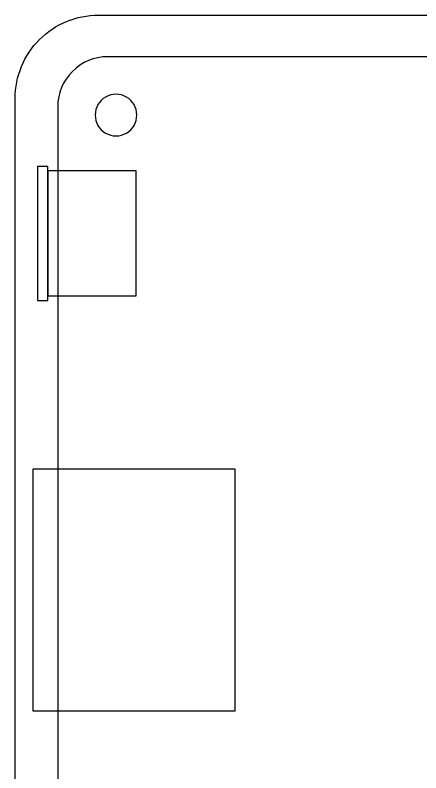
# Model space of a CAD drawing. Extents: x 24 to 191, y 8 to 99.
# Drawn here: x 24.09 to 48.45, y 53.65 to 99.12 of the extents above; entities that cross this region are included whole.
import ezdxf

# ---------------------------------------------------------------- set-up
doc = ezdxf.new("R2010")
doc.units = 0
for name, color, linetype in [('Innter_Cuts', 7, 'CONTINUOUS'), ('Line_Etch', 7, 'CONTINUOUS'), ('Outer_Cuts', 7, 'CONTINUOUS')]:
    doc.layers.add(name, color=color, linetype=linetype)

msp = doc.modelspace()

# ---------------------------------------------------------------- linework, layer by layer
at = {"layer": 'Innter_Cuts', "color": 3}
msp.add_lwpolyline([(31.395012, 93.125328), (31.395012, 93.125328), (31.395012, 93.125328), (31.395012, 93.125328)], close=True, dxfattribs=at)
for points in [[(29.520015, 94.207862), (29.133264, 93.984571), (28.895015, 93.571911), (28.895015, 93.125328)], [(30.770012, 94.207862), (30.383263, 94.431153), (29.906764, 94.431153), (29.520015, 94.207862)], [(31.395012, 93.125328), (31.395012, 93.571911), (31.156763, 93.984571), (30.770012, 94.207862)], [(28.895015, 93.125328), (28.895015, 92.678748), (29.133264, 92.266091), (29.520015, 92.042797)], [(30.770012, 92.042797), (31.156763, 92.266091), (31.395012, 92.678748), (31.395012, 93.125328)], [(29.520015, 92.042797), (29.906764, 91.819506), (30.383263, 91.819506), (30.770012, 92.042797)]]:
    msp.add_open_spline(points, degree=3, dxfattribs=at)
at = {"layer": 'Line_Etch', "color": 7}
for points in [[(79.64501, 96.625324), (29.645012, 96.625324)], [(26.645012, 93.625327), (26.645012, 14.625321)]]:
    msp.add_lwpolyline(points, dxfattribs=at)
for points in [[(26.645012, 93.625327), (26.645012, 93.625327), (26.645012, 93.625327), (26.645012, 93.625327)], [(25.425011, 90.045327), (25.425011, 82.005324), (26.045013, 82.005324), (26.045013, 90.045327), (25.425011, 90.045327), (25.425011, 90.045327)], [(26.045013, 89.775325), (26.045013, 82.275326), (31.355013, 82.275326), (31.355013, 89.775325), (26.045013, 89.775325), (26.045013, 89.775325)], [(37.295012, 71.875321), (25.145012, 71.875321), (25.145012, 57.375336), (37.295012, 57.375336), (37.295012, 71.875321), (37.295012, 71.875321)]]:
    msp.add_lwpolyline(points, close=True, dxfattribs=at)
for points in [[(29.645012, 96.625324), (28.849362, 96.625324), (28.086301, 96.309255), (27.523691, 95.746648)], [(27.523691, 95.746648), (26.961081, 95.184038), (26.645012, 94.420976), (26.645012, 93.625327)]]:
    msp.add_open_spline(points, degree=3, dxfattribs=at)
at = {"layer": 'Outer_Cuts', "color": 1}
for points in [[(29.086116, 99.121783), (185.667735, 99.121783)], [(24.086117, 12.721789), (24.086117, 94.121781)]]:
    msp.add_lwpolyline(points, dxfattribs=at)
for points in [[(25.55058, 97.657317), (26.488263, 98.595001), (27.760033, 99.121783), (29.086116, 99.121783)], [(24.086117, 94.121781), (24.086112, 95.447862), (24.612899, 96.719634), (25.55058, 97.657317)]]:
    msp.add_open_spline(points, degree=3, dxfattribs=at)

doc.saveas('drawing.dxf')
